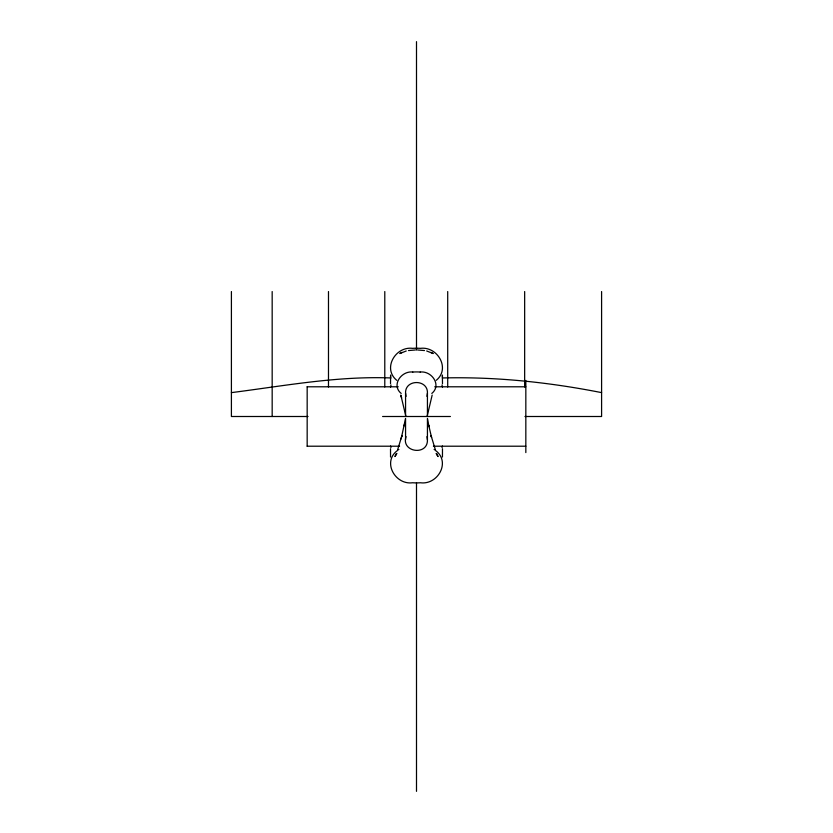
<?xml version="1.0" encoding="UTF-8"?>
<svg xmlns="http://www.w3.org/2000/svg" width="833" height="833" viewBox="0 0 833 833"><rect width="100%" height="100%" fill="white"/><g stroke="black" fill="none" stroke-linecap="round" stroke-linejoin="round"><path stroke-width="1.25" d="M390.521 383.649L390.604 375.121M442.448 457.046L442.479 448.779M390.573 377.162L390.604 375.402M405.567 416.5L405.567 393.218C404.859 378.994 428.141 378.994 427.433 393.218L427.433 416.5M427.433 418.78L427.433 439.782C427.954 456.192 400.767 452.288 406.035 436.607M427.433 393.218L426.965 396.393M390.51 387.147L390.989 384.95M442.438 445.999L442.011 447.633M405.546 418.468L401.568 436.94M427.1 416.5L432.171 395.061M404.317 425.122L404.172 425.85L404.651 423.497M401.006 438.981L401.954 435.524L397.716 449.487M396.269 453.579L395.613 455.266L396.924 453.485M395.383 455.672L394.925 456.536L395.998 454.641M436.242 380.327C450.726 368.55 437.512 346.143 420.436 348.34A63.277 63.277 0 0 0 412.564 348.34C395.488 346.143 382.274 368.55 396.758 380.327M431.806 393.447C442.021 385.096 431.536 370.581 420.186 372.049M397.445 450.528C382.014 461.826 395.134 485.139 412.564 482.765A63.277 62.6 0 0 0 420.436 482.765C437.866 485.139 450.986 461.826 435.555 450.528M398.164 449.955L398.903 449.424M402.006 352.411L399.83 353.525L406.223 350.995M408.472 350.558L415.365 349.985M231.407 392.624C284.417 385.866 337.323 375.86 391.021 377.963M412.814 372.049C401.464 370.581 390.979 385.096 401.194 393.447M442.344 377.963C495.802 376.61 549.176 382.274 601.593 392.624M307.169 386.793L398.278 386.793M434.722 386.793L525.831 386.793M308.043 416.5L231.407 416.5L231.407 291.55M382.597 416.5L450.403 416.5M524.957 416.5L601.593 416.5L601.593 291.55M307.169 446.207L399.58 446.207M433.42 446.207L525.831 446.207M417.656 349.985L424.497 350.547M426.683 350.974L433.202 353.546L431.005 352.411M434.097 449.424L434.836 449.955M436.096 453.506L437.408 455.287L436.721 453.558M437.023 454.662L438.085 456.557L437.627 455.693M390.989 447.633L390.562 445.999M442.011 384.95L442.49 387.147M435.284 449.476L431.046 435.503L431.588 437.46M400.819 395.04L405.9 416.5M401.412 396.997L401.017 395.633L401.641 397.83M431.432 436.909L428.683 425.111L429.005 426.673M426.965 436.607L427.433 439.782M406.035 396.393L405.567 393.218M428.828 425.84L427.454 418.468M442.396 375.423L442.479 383.669M442.396 375.121L442.427 377.182M390.552 457.067L390.521 448.8M525.831 380.41L525.831 452.59M524.655 291.55L524.655 387.012M447.706 291.55L447.706 387.012M416.5 41.65L416.5 350.12M416.5 482.88L416.5 791.35M405.567 418.78L405.567 439.782M384.784 291.55L384.784 387.012M328.483 291.55L328.483 387.012M307.169 386.741L307.169 446.259M272.172 291.55L272.172 416.5M412.814 372.059A46.169 42.098 0 0 1 420.186 372.059"/></g></svg>
